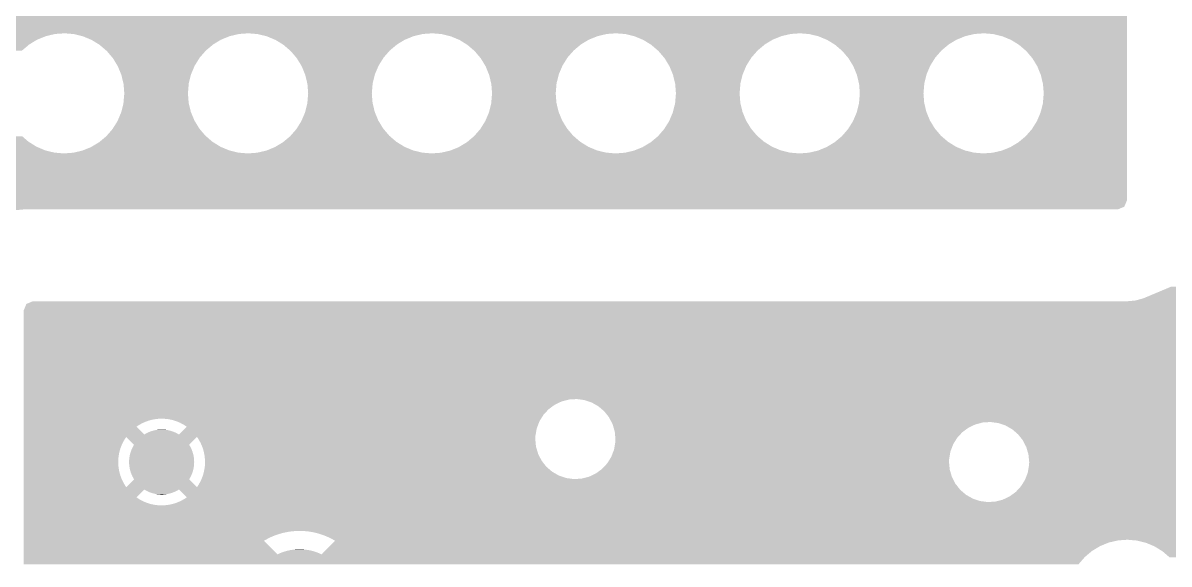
# Model space of a CAD drawing. Extents: x 295 to 953, y 10 to 290.
# Drawn here: x 715.24 to 750.07, y 127.78 to 144.25 of the extents above; entities that cross this region are included whole.
import ezdxf

# ---------------------------------------------------------------- set-up
doc = ezdxf.new("R2010")
doc.units = 0
doc.header["$LTSCALE"] = 5
doc.header["$MEASUREMENT"] = 0
doc.layers.add('PWR1', color=7, linetype='CONTINUOUS')

msp = doc.modelspace()

# ---------------------------------------------------------------- linework, layer by layer
at = {"layer": 'PWR1'}
for points in [[(660.222, 143.929), (660.222, 145.863), (748.792, 143.929), (748.792, 145.863)], [(711.159, 143.909), (710.916, 143.929), (716.22, 143.909), (716.504, 143.929)], [(711.201, 143.905), (711.159, 143.909), (716.204, 143.905), (716.22, 143.909)], [(711.45, 143.844), (711.201, 143.905), (715.941, 143.844), (716.204, 143.905)], [(716.747, 143.909), (716.504, 143.929), (721.808, 143.909), (722.092, 143.929)], [(716.789, 143.905), (716.747, 143.909), (721.792, 143.905), (721.808, 143.909)], [(717.038, 143.844), (716.789, 143.905), (721.529, 143.844), (721.792, 143.905)], [(722.335, 143.909), (722.092, 143.929), (727.396, 143.909), (727.68, 143.929)], [(722.377, 143.905), (722.335, 143.909), (727.38, 143.905), (727.396, 143.909)], [(722.626, 143.844), (722.377, 143.905), (727.117, 143.844), (727.38, 143.905)], [(727.923, 143.909), (727.68, 143.929), (732.984, 143.909), (733.268, 143.929)], [(727.965, 143.905), (727.923, 143.909), (732.968, 143.905), (732.984, 143.909)], [(728.214, 143.844), (727.965, 143.905), (732.705, 143.844), (732.968, 143.905)], [(733.511, 143.909), (733.268, 143.929), (738.572, 143.909), (738.856, 143.929)], [(733.553, 143.905), (733.511, 143.909), (738.556, 143.905), (738.572, 143.909)], [(733.802, 143.844), (733.553, 143.905), (738.293, 143.844), (738.556, 143.905)], [(739.099, 143.909), (738.856, 143.929), (744.16, 143.909), (744.444, 143.929)], [(739.141, 143.905), (739.099, 143.909), (744.144, 143.905), (744.16, 143.909)], [(739.39, 143.844), (739.141, 143.905), (743.881, 143.844), (744.144, 143.905)], [(744.729, 143.905), (744.444, 143.929), (748.792, 143.905), (748.792, 143.929)], [(745.006, 143.837), (744.729, 143.905), (748.792, 143.837), (748.792, 143.905)], [(711.478, 143.837), (711.45, 143.844), (715.924, 143.837), (715.941, 143.844)], [(711.717, 143.737), (711.478, 143.837), (715.677, 143.737), (715.924, 143.837)], [(711.742, 143.727), (711.717, 143.737), (715.659, 143.727), (715.677, 143.737)], [(711.963, 143.59), (711.742, 143.727), (715.432, 143.59), (715.659, 143.727)], [(711.985, 143.576), (711.963, 143.59), (715.416, 143.576), (715.432, 143.59)], [(712.182, 143.406), (711.985, 143.576), (715.213, 143.406), (715.416, 143.576)], [(717.066, 143.837), (717.038, 143.844), (721.512, 143.837), (721.529, 143.844)], [(717.305, 143.737), (717.066, 143.837), (721.265, 143.737), (721.512, 143.837)], [(717.33, 143.727), (717.305, 143.737), (721.247, 143.727), (721.265, 143.737)], [(717.551, 143.59), (717.33, 143.727), (721.02, 143.59), (721.247, 143.727)], [(717.573, 143.576), (717.551, 143.59), (721.004, 143.576), (721.02, 143.59)], [(717.77, 143.406), (717.573, 143.576), (720.801, 143.406), (721.004, 143.576)], [(722.654, 143.837), (722.626, 143.844), (727.1, 143.837), (727.117, 143.844)], [(722.893, 143.737), (722.654, 143.837), (726.853, 143.737), (727.1, 143.837)], [(722.918, 143.727), (722.893, 143.737), (726.835, 143.727), (726.853, 143.737)], [(723.139, 143.59), (722.918, 143.727), (726.608, 143.59), (726.835, 143.727)], [(723.161, 143.576), (723.139, 143.59), (726.592, 143.576), (726.608, 143.59)], [(723.358, 143.406), (723.161, 143.576), (726.389, 143.406), (726.592, 143.576)], [(728.242, 143.837), (728.214, 143.844), (732.688, 143.837), (732.705, 143.844)], [(728.481, 143.737), (728.242, 143.837), (732.441, 143.737), (732.688, 143.837)], [(728.506, 143.727), (728.481, 143.737), (732.423, 143.727), (732.441, 143.737)], [(728.727, 143.59), (728.506, 143.727), (732.196, 143.59), (732.423, 143.727)], [(728.749, 143.576), (728.727, 143.59), (732.18, 143.576), (732.196, 143.59)], [(728.946, 143.406), (728.749, 143.576), (731.977, 143.406), (732.18, 143.576)], [(733.83, 143.837), (733.802, 143.844), (738.276, 143.837), (738.293, 143.844)], [(734.069, 143.737), (733.83, 143.837), (738.029, 143.737), (738.276, 143.837)], [(734.094, 143.727), (734.069, 143.737), (738.011, 143.727), (738.029, 143.737)], [(734.315, 143.59), (734.094, 143.727), (737.784, 143.59), (738.011, 143.727)], [(734.337, 143.576), (734.315, 143.59), (737.768, 143.576), (737.784, 143.59)], [(734.534, 143.406), (734.337, 143.576), (737.565, 143.406), (737.768, 143.576)], [(739.418, 143.837), (739.39, 143.844), (743.864, 143.837), (743.881, 143.844)], [(739.657, 143.737), (739.418, 143.837), (743.617, 143.737), (743.864, 143.837)], [(739.682, 143.727), (739.657, 143.737), (743.599, 143.727), (743.617, 143.737)], [(739.903, 143.59), (739.682, 143.727), (743.372, 143.59), (743.599, 143.727)], [(739.925, 143.576), (739.903, 143.59), (743.356, 143.576), (743.372, 143.59)], [(740.122, 143.406), (739.925, 143.576), (743.153, 143.406), (743.356, 143.576)], [(745.27, 143.727), (745.006, 143.837), (748.792, 143.727), (748.792, 143.837)], [(745.513, 143.576), (745.27, 143.727), (748.792, 143.576), (748.792, 143.727)], [(745.729, 143.39), (745.513, 143.576), (748.792, 143.39), (748.792, 143.576)], [(717.789, 143.39), (717.77, 143.406), (720.787, 143.39), (720.801, 143.406)], [(717.958, 143.191), (717.789, 143.39), (720.613, 143.191), (720.787, 143.39)], [(717.974, 143.173), (717.958, 143.191), (720.602, 143.173), (720.613, 143.191)], [(718.11, 142.949), (717.974, 143.173), (720.462, 142.949), (720.602, 143.173)], [(723.377, 143.39), (723.358, 143.406), (726.375, 143.39), (726.389, 143.406)], [(723.546, 143.191), (723.377, 143.39), (726.201, 143.191), (726.375, 143.39)], [(723.562, 143.173), (723.546, 143.191), (726.19, 143.173), (726.201, 143.191)], [(723.698, 142.949), (723.562, 143.173), (726.05, 142.949), (726.19, 143.173)], [(728.965, 143.39), (728.946, 143.406), (731.963, 143.39), (731.977, 143.406)], [(729.134, 143.191), (728.965, 143.39), (731.789, 143.191), (731.963, 143.39)], [(729.15, 143.173), (729.134, 143.191), (731.778, 143.173), (731.789, 143.191)], [(729.286, 142.949), (729.15, 143.173), (731.638, 142.949), (731.778, 143.173)], [(734.553, 143.39), (734.534, 143.406), (737.551, 143.39), (737.565, 143.406)], [(734.722, 143.191), (734.553, 143.39), (737.377, 143.191), (737.551, 143.39)], [(734.738, 143.173), (734.722, 143.191), (737.366, 143.173), (737.377, 143.191)], [(734.874, 142.949), (734.738, 143.173), (737.226, 142.949), (737.366, 143.173)], [(740.141, 143.39), (740.122, 143.406), (743.139, 143.39), (743.153, 143.406)], [(740.31, 143.191), (740.141, 143.39), (742.965, 143.191), (743.139, 143.39)], [(740.326, 143.173), (740.31, 143.191), (742.954, 143.173), (742.965, 143.191)], [(740.462, 142.949), (740.326, 143.173), (742.814, 142.949), (742.954, 143.173)], [(745.914, 143.173), (745.729, 143.39), (748.792, 143.173), (748.792, 143.39)], [(746.063, 142.929), (745.914, 143.173), (748.792, 142.929), (748.792, 143.173)], [(718.123, 142.929), (718.11, 142.949), (720.453, 142.929), (720.462, 142.949)], [(718.222, 142.686), (718.123, 142.929), (720.35, 142.686), (720.453, 142.929)], [(723.711, 142.929), (723.698, 142.949), (726.041, 142.929), (726.05, 142.949)], [(723.81, 142.686), (723.711, 142.929), (725.938, 142.686), (726.041, 142.929)], [(729.299, 142.929), (729.286, 142.949), (731.629, 142.929), (731.638, 142.949)], [(729.398, 142.686), (729.299, 142.929), (731.526, 142.686), (731.629, 142.929)], [(734.887, 142.929), (734.874, 142.949), (737.217, 142.929), (737.226, 142.949)], [(734.986, 142.686), (734.887, 142.929), (737.114, 142.686), (737.217, 142.929)], [(740.475, 142.929), (740.462, 142.949), (742.805, 142.929), (742.814, 142.949)], [(740.574, 142.686), (740.475, 142.929), (742.702, 142.686), (742.805, 142.929)], [(746.171, 142.665), (746.063, 142.929), (748.792, 142.665), (748.792, 142.929)], [(718.231, 142.665), (718.222, 142.686), (720.344, 142.665), (720.35, 142.686)], [(718.292, 142.41), (718.231, 142.665), (720.28, 142.41), (720.344, 142.665)], [(723.819, 142.665), (723.81, 142.686), (725.932, 142.665), (725.938, 142.686)], [(723.88, 142.41), (723.819, 142.665), (725.868, 142.41), (725.932, 142.665)], [(729.407, 142.665), (729.398, 142.686), (731.52, 142.665), (731.526, 142.686)], [(729.468, 142.41), (729.407, 142.665), (731.456, 142.41), (731.52, 142.665)], [(734.995, 142.665), (734.986, 142.686), (737.108, 142.665), (737.114, 142.686)], [(735.056, 142.41), (734.995, 142.665), (737.044, 142.41), (737.108, 142.665)], [(740.583, 142.665), (740.574, 142.686), (742.696, 142.665), (742.702, 142.686)], [(740.644, 142.41), (740.583, 142.665), (742.632, 142.41), (742.696, 142.665)], [(746.238, 142.387), (746.171, 142.665), (748.792, 142.387), (748.792, 142.665)], [(718.298, 142.387), (718.292, 142.41), (720.278, 142.387), (720.28, 142.41)], [(718.32, 142.102), (718.298, 142.387), (720.254, 142.102), (720.278, 142.387)], [(723.886, 142.387), (723.88, 142.41), (725.866, 142.387), (725.868, 142.41)], [(723.908, 142.102), (723.886, 142.387), (725.842, 142.102), (725.866, 142.387)], [(729.474, 142.387), (729.468, 142.41), (731.454, 142.387), (731.456, 142.41)], [(729.496, 142.102), (729.474, 142.387), (731.43, 142.102), (731.454, 142.387)], [(735.062, 142.387), (735.056, 142.41), (737.042, 142.387), (737.044, 142.41)], [(735.084, 142.102), (735.062, 142.387), (737.018, 142.102), (737.042, 142.387)], [(740.65, 142.387), (740.644, 142.41), (742.63, 142.387), (742.632, 142.41)], [(740.672, 142.102), (740.65, 142.387), (742.606, 142.102), (742.63, 142.387)], [(746.26, 142.102), (746.238, 142.387), (748.792, 142.102), (748.792, 142.387)], [(718.23, 141.54), (718.294, 141.795), (720.342, 141.54), (720.281, 141.795)], [(718.294, 141.795), (718.296, 141.817), (720.281, 141.795), (720.276, 141.817)], [(718.296, 141.817), (718.32, 142.102), (720.276, 141.817), (720.254, 142.102)], [(723.818, 141.54), (723.882, 141.795), (725.93, 141.54), (725.869, 141.795)], [(723.882, 141.795), (723.884, 141.817), (725.869, 141.795), (725.864, 141.817)], [(723.884, 141.817), (723.908, 142.102), (725.864, 141.817), (725.842, 142.102)], [(729.406, 141.54), (729.47, 141.795), (731.518, 141.54), (731.457, 141.795)], [(729.47, 141.795), (729.472, 141.817), (731.457, 141.795), (731.452, 141.817)], [(729.472, 141.817), (729.496, 142.102), (731.452, 141.817), (731.43, 142.102)], [(734.994, 141.54), (735.058, 141.795), (737.106, 141.54), (737.045, 141.795)], [(735.058, 141.795), (735.06, 141.817), (737.045, 141.795), (737.04, 141.817)], [(735.06, 141.817), (735.084, 142.102), (737.04, 141.817), (737.018, 142.102)], [(740.582, 141.54), (740.646, 141.795), (742.694, 141.54), (742.633, 141.795)], [(740.646, 141.795), (740.648, 141.817), (742.633, 141.795), (742.628, 141.817)], [(740.648, 141.817), (740.672, 142.102), (742.628, 141.817), (742.606, 142.102)], [(746.164, 141.518), (746.234, 141.795), (748.792, 141.518), (748.792, 141.795)], [(746.234, 141.795), (746.26, 142.102), (748.792, 141.795), (748.792, 142.102)], [(718.121, 141.276), (718.224, 141.518), (720.451, 141.276), (720.351, 141.518)], [(718.224, 141.518), (718.23, 141.54), (720.351, 141.518), (720.342, 141.54)], [(723.709, 141.276), (723.812, 141.518), (726.039, 141.276), (725.939, 141.518)], [(723.812, 141.518), (723.818, 141.54), (725.939, 141.518), (725.93, 141.54)], [(729.297, 141.276), (729.4, 141.518), (731.627, 141.276), (731.527, 141.518)], [(729.4, 141.518), (729.406, 141.54), (731.527, 141.518), (731.518, 141.54)], [(734.885, 141.276), (734.988, 141.518), (737.215, 141.276), (737.115, 141.518)], [(734.988, 141.518), (734.994, 141.54), (737.115, 141.518), (737.106, 141.54)], [(740.473, 141.276), (740.576, 141.518), (742.803, 141.276), (742.703, 141.518)], [(740.576, 141.518), (740.582, 141.54), (742.703, 141.518), (742.694, 141.54)], [(746.052, 141.255), (746.164, 141.518), (748.792, 141.255), (748.792, 141.518)], [(717.972, 141.032), (718.112, 141.255), (720.6, 141.032), (720.464, 141.255)], [(718.112, 141.255), (718.121, 141.276), (720.464, 141.255), (720.451, 141.276)], [(723.56, 141.032), (723.7, 141.255), (726.188, 141.032), (726.052, 141.255)], [(723.7, 141.255), (723.709, 141.276), (726.052, 141.255), (726.039, 141.276)], [(729.148, 141.032), (729.288, 141.255), (731.776, 141.032), (731.64, 141.255)], [(729.288, 141.255), (729.297, 141.276), (731.64, 141.255), (731.627, 141.276)], [(734.736, 141.032), (734.876, 141.255), (737.364, 141.032), (737.228, 141.255)], [(734.876, 141.255), (734.885, 141.276), (737.228, 141.255), (737.215, 141.276)], [(740.324, 141.032), (740.464, 141.255), (742.952, 141.032), (742.816, 141.255)], [(740.464, 141.255), (740.473, 141.276), (742.816, 141.255), (742.803, 141.276)], [(745.9, 141.013), (746.052, 141.255), (748.792, 141.013), (748.792, 141.255)], [(711.982, 140.628), (712.185, 140.798), (715.413, 140.628), (715.216, 140.798)], [(717.57, 140.628), (717.773, 140.798), (721.001, 140.628), (720.804, 140.798)], [(717.773, 140.798), (717.787, 140.814), (720.804, 140.798), (720.785, 140.814)], [(717.787, 140.814), (717.96, 141.013), (720.785, 140.814), (720.616, 141.013)], [(717.96, 141.013), (717.972, 141.032), (720.616, 141.013), (720.6, 141.032)], [(723.158, 140.628), (723.361, 140.798), (726.589, 140.628), (726.392, 140.798)], [(723.361, 140.798), (723.375, 140.814), (726.392, 140.798), (726.373, 140.814)], [(723.375, 140.814), (723.548, 141.013), (726.373, 140.814), (726.204, 141.013)], [(723.548, 141.013), (723.56, 141.032), (726.204, 141.013), (726.188, 141.032)], [(728.746, 140.628), (728.949, 140.798), (732.177, 140.628), (731.98, 140.798)], [(728.949, 140.798), (728.963, 140.814), (731.98, 140.798), (731.961, 140.814)], [(728.963, 140.814), (729.136, 141.013), (731.961, 140.814), (731.792, 141.013)], [(729.136, 141.013), (729.148, 141.032), (731.792, 141.013), (731.776, 141.032)], [(734.334, 140.628), (734.537, 140.798), (737.765, 140.628), (737.568, 140.798)], [(734.537, 140.798), (734.551, 140.814), (737.568, 140.798), (737.549, 140.814)], [(734.551, 140.814), (734.724, 141.013), (737.549, 140.814), (737.38, 141.013)], [(734.724, 141.013), (734.736, 141.032), (737.38, 141.013), (737.364, 141.032)], [(739.922, 140.628), (740.125, 140.798), (743.353, 140.628), (743.156, 140.798)], [(740.125, 140.798), (740.139, 140.814), (743.156, 140.798), (743.137, 140.814)], [(740.139, 140.814), (740.312, 141.013), (743.137, 140.814), (742.968, 141.013)], [(740.312, 141.013), (740.324, 141.032), (742.968, 141.013), (742.952, 141.032)], [(745.494, 140.615), (745.713, 140.798), (748.792, 140.615), (748.792, 140.798)], [(745.713, 140.798), (745.9, 141.013), (748.792, 140.798), (748.792, 141.013)], [(711.456, 140.36), (711.474, 140.367), (715.948, 140.36), (715.92, 140.367)], [(711.474, 140.367), (711.721, 140.467), (715.92, 140.367), (715.681, 140.467)], [(711.721, 140.467), (711.738, 140.478), (715.681, 140.467), (715.656, 140.478)], [(711.738, 140.478), (711.966, 140.615), (715.656, 140.478), (715.435, 140.615)], [(711.966, 140.615), (711.982, 140.628), (715.435, 140.615), (715.413, 140.628)], [(717.044, 140.36), (717.062, 140.367), (721.536, 140.36), (721.508, 140.367)], [(717.062, 140.367), (717.309, 140.467), (721.508, 140.367), (721.269, 140.467)], [(717.309, 140.467), (717.326, 140.478), (721.269, 140.467), (721.244, 140.478)], [(717.326, 140.478), (717.554, 140.615), (721.244, 140.478), (721.023, 140.615)], [(717.554, 140.615), (717.57, 140.628), (721.023, 140.615), (721.001, 140.628)], [(722.632, 140.36), (722.65, 140.367), (727.124, 140.36), (727.096, 140.367)], [(722.65, 140.367), (722.897, 140.467), (727.096, 140.367), (726.857, 140.467)], [(722.897, 140.467), (722.914, 140.478), (726.857, 140.467), (726.832, 140.478)], [(722.914, 140.478), (723.142, 140.615), (726.832, 140.478), (726.611, 140.615)], [(723.142, 140.615), (723.158, 140.628), (726.611, 140.615), (726.589, 140.628)], [(728.22, 140.36), (728.238, 140.367), (732.712, 140.36), (732.684, 140.367)], [(728.238, 140.367), (728.485, 140.467), (732.684, 140.367), (732.445, 140.467)], [(728.485, 140.467), (728.502, 140.478), (732.445, 140.467), (732.42, 140.478)], [(728.502, 140.478), (728.73, 140.615), (732.42, 140.478), (732.199, 140.615)], [(728.73, 140.615), (728.746, 140.628), (732.199, 140.615), (732.177, 140.628)], [(733.808, 140.36), (733.826, 140.367), (738.3, 140.36), (738.272, 140.367)], [(733.826, 140.367), (734.073, 140.467), (738.272, 140.367), (738.033, 140.467)], [(734.073, 140.467), (734.09, 140.478), (738.033, 140.467), (738.008, 140.478)], [(734.09, 140.478), (734.318, 140.615), (738.008, 140.478), (737.787, 140.615)], [(734.318, 140.615), (734.334, 140.628), (737.787, 140.615), (737.765, 140.628)], [(739.396, 140.36), (739.414, 140.367), (743.888, 140.36), (743.86, 140.367)], [(739.414, 140.367), (739.661, 140.467), (743.86, 140.367), (743.621, 140.467)], [(739.661, 140.467), (739.678, 140.478), (743.621, 140.467), (743.596, 140.478)], [(739.678, 140.478), (739.906, 140.615), (743.596, 140.478), (743.375, 140.615)], [(739.906, 140.615), (739.922, 140.628), (743.375, 140.615), (743.353, 140.628)], [(744.984, 140.36), (745.249, 140.467), (748.792, 140.36), (748.792, 140.467)], [(745.249, 140.467), (745.494, 140.615), (748.792, 140.467), (748.792, 140.615)], [(660.222, 139.089), (660.222, 140.275), (748.792, 139.089), (748.792, 140.275)], [(710.893, 140.275), (711.178, 140.296), (716.481, 140.275), (716.239, 140.296)], [(711.178, 140.296), (711.194, 140.299), (716.239, 140.296), (716.197, 140.299)], [(711.194, 140.299), (711.456, 140.36), (716.197, 140.299), (715.948, 140.36)], [(716.481, 140.275), (716.766, 140.296), (722.069, 140.275), (721.827, 140.296)], [(716.766, 140.296), (716.782, 140.299), (721.827, 140.296), (721.785, 140.299)], [(716.782, 140.299), (717.044, 140.36), (721.785, 140.299), (721.536, 140.36)], [(722.069, 140.275), (722.354, 140.296), (727.657, 140.275), (727.415, 140.296)], [(722.354, 140.296), (722.37, 140.299), (727.415, 140.296), (727.373, 140.299)], [(722.37, 140.299), (722.632, 140.36), (727.373, 140.299), (727.124, 140.36)], [(727.657, 140.275), (727.942, 140.296), (733.245, 140.275), (733.003, 140.296)], [(727.942, 140.296), (727.958, 140.299), (733.003, 140.296), (732.961, 140.299)], [(727.958, 140.299), (728.22, 140.36), (732.961, 140.299), (732.712, 140.36)], [(733.245, 140.275), (733.53, 140.296), (738.833, 140.275), (738.591, 140.296)], [(733.53, 140.296), (733.546, 140.299), (738.591, 140.296), (738.549, 140.299)], [(733.546, 140.299), (733.808, 140.36), (738.549, 140.299), (738.3, 140.36)], [(738.833, 140.275), (739.118, 140.296), (744.421, 140.275), (744.179, 140.296)], [(739.118, 140.296), (739.134, 140.299), (744.179, 140.296), (744.137, 140.299)], [(739.134, 140.299), (739.396, 140.36), (744.137, 140.299), (743.888, 140.36)], [(744.421, 140.275), (744.706, 140.296), (748.792, 140.275), (748.792, 140.296)], [(744.706, 140.296), (744.984, 140.36), (748.792, 140.296), (748.792, 140.36)], [(698.078, 139.058), (697.847, 139.089), (748.792, 139.058), (748.792, 139.089)], [(698.299, 138.984), (698.078, 139.058), (748.792, 138.984), (748.792, 139.058)], [(698.502, 138.869), (698.299, 138.984), (748.792, 138.869), (748.792, 138.984)], [(698.521, 138.852), (698.502, 138.869), (748.792, 138.852), (748.792, 138.869)], [(698.679, 138.717), (698.521, 138.852), (748.735, 138.717), (748.792, 138.852)], [(698.728, 138.654), (698.679, 138.717), (748.708, 138.654), (748.735, 138.717)], [(698.795, 138.571), (698.729, 138.654), (748.51, 138.571), (748.708, 138.654)], [(698.812, 138.548), (698.795, 138.571), (715.015, 138.548), (715.264, 138.571)], [(749.748, 136.06), (750.13, 136.221), (756.35, 136.06), (756.487, 136.221)], [(749.04, 135.799), (749.281, 135.865), (756.228, 135.799), (756.248, 135.865)], [(749.281, 135.865), (749.305, 135.875), (756.248, 135.865), (756.25, 135.875)], [(749.305, 135.875), (749.333, 135.886), (756.25, 135.875), (756.256, 135.886)], [(749.333, 135.886), (749.748, 136.06), (756.256, 135.886), (756.35, 136.06)], [(715.264, 135.5), (715.335, 135.672), (756.176, 135.5), (756.192, 135.672)], [(715.264, 135.497), (715.264, 135.5), (756.176, 135.497), (756.176, 135.5)], [(715.264, 135.288), (715.264, 135.497), (756.198, 135.288), (756.176, 135.497)], [(715.335, 135.672), (715.344, 135.696), (756.192, 135.672), (756.198, 135.696)], [(715.345, 135.696), (715.54, 135.777), (756.198, 135.696), (756.222, 135.777)], [(748.792, 135.777), (749.04, 135.799), (756.222, 135.777), (756.228, 135.799)], [(715.264, 135.087), (715.264, 135.288), (756.264, 135.087), (756.198, 135.288)], [(715.264, 134.905), (715.264, 135.087), (756.371, 134.905), (756.264, 135.087)], [(715.264, 134.75), (715.264, 134.905), (756.513, 134.75), (756.371, 134.905)], [(715.264, 134.628), (715.264, 134.75), (756.685, 134.628), (756.513, 134.75)], [(715.264, 134.544), (715.264, 134.628), (756.879, 134.544), (756.685, 134.628)], [(715.264, 134.504), (715.264, 134.544), (757.086, 134.504), (756.879, 134.544)], [(715.264, 134.346), (715.264, 134.504), (765.312, 134.346), (765.22, 134.504)], [(715.264, 134.191), (715.264, 134.346), (765.454, 134.191), (765.312, 134.346)], [(715.264, 134.069), (715.264, 134.191), (765.626, 134.069), (765.454, 134.191)], [(715.264, 133.985), (715.264, 134.069), (765.82, 133.985), (765.626, 134.069)], [(715.264, 133.945), (715.264, 133.985), (766.027, 133.945), (765.82, 133.985)], [(715.264, 132.803), (715.264, 133.945), (786.65, 132.803), (786.65, 133.945)], [(715.264, 132.789), (715.264, 132.803), (731.841, 132.789), (732.073, 132.803)], [(715.264, 132.732), (715.264, 132.789), (731.615, 132.732), (731.841, 132.789)], [(715.264, 132.632), (715.264, 132.732), (731.404, 132.632), (731.615, 132.732)], [(732.304, 132.772), (732.073, 132.803), (786.65, 132.772), (786.65, 132.803)], [(732.525, 132.697), (732.304, 132.772), (786.65, 132.697), (786.65, 132.772)], [(715.264, 132.494), (715.264, 132.632), (731.216, 132.494), (731.404, 132.632)], [(715.264, 132.323), (715.264, 132.494), (731.058, 132.323), (731.216, 132.494)], [(732.728, 132.582), (732.525, 132.697), (786.65, 132.582), (786.65, 132.697)], [(732.905, 132.431), (732.728, 132.582), (786.65, 132.431), (786.65, 132.582)], [(733.05, 132.248), (732.905, 132.431), (786.65, 132.248), (786.65, 132.431)], [(715.264, 132.206), (715.264, 132.323), (730.985, 132.206), (731.058, 132.323)], [(715.264, 132.201), (715.264, 132.206), (719.347, 132.201), (719.424, 132.206)], [(715.264, 132.193), (715.264, 132.201), (719.271, 132.193), (719.347, 132.201)], [(715.264, 132.18), (715.264, 132.193), (719.195, 132.18), (719.271, 132.193)], [(715.264, 132.163), (715.264, 132.18), (719.12, 132.163), (719.195, 132.18)], [(715.264, 132.141), (715.264, 132.163), (719.047, 132.141), (719.12, 132.163)], [(715.264, 132.115), (715.264, 132.141), (718.975, 132.115), (719.047, 132.141)], [(715.264, 132.085), (715.264, 132.115), (718.904, 132.085), (718.975, 132.115)], [(715.264, 132.051), (715.264, 132.085), (718.835, 132.051), (718.904, 132.085)], [(715.264, 132.013), (715.264, 132.051), (718.768, 132.013), (718.835, 132.051)], [(715.264, 131.971), (715.264, 132.013), (718.704, 131.971), (718.768, 132.013)], [(719.501, 132.205), (719.424, 132.206), (730.985, 132.205), (730.985, 132.206)], [(719.577, 132.2), (719.501, 132.205), (730.982, 132.2), (730.985, 132.205)], [(719.654, 132.191), (719.577, 132.2), (730.976, 132.191), (730.982, 132.2)], [(719.729, 132.177), (719.654, 132.191), (730.967, 132.177), (730.976, 132.191)], [(719.804, 132.159), (719.729, 132.177), (730.956, 132.159), (730.967, 132.177)], [(719.877, 132.136), (719.804, 132.159), (730.942, 132.136), (730.956, 132.159)], [(719.908, 132.125), (719.877, 132.136), (730.935, 132.125), (730.942, 132.136)], [(719.949, 132.11), (719.908, 132.125), (730.929, 132.11), (730.935, 132.125)], [(720.019, 132.079), (719.949, 132.11), (730.918, 132.079), (730.929, 132.11)], [(720.088, 132.044), (720.019, 132.079), (730.905, 132.044), (730.918, 132.079)], [(720.154, 132.005), (720.088, 132.044), (730.89, 132.005), (730.905, 132.044)], [(720.218, 131.962), (720.154, 132.005), (730.874, 131.962), (730.89, 132.005)], [(733.124, 132.104), (733.05, 132.248), (786.65, 132.104), (786.65, 132.248)], [(733.132, 132.091), (733.124, 132.104), (744.414, 132.091), (744.646, 132.104)], [(733.157, 132.041), (733.132, 132.091), (744.219, 132.041), (744.414, 132.091)], [(733.16, 132.033), (733.157, 132.041), (744.188, 132.033), (744.219, 132.041)], [(733.189, 131.934), (733.16, 132.033), (743.977, 131.934), (744.188, 132.033)], [(744.877, 132.073), (744.646, 132.104), (786.65, 132.073), (786.65, 132.104)], [(745.098, 131.999), (744.877, 132.073), (786.65, 131.999), (786.65, 132.073)], [(715.264, 131.963), (715.264, 131.971), (718.691, 131.963), (718.704, 131.971)], [(715.264, 131.725), (715.264, 131.963), (718.929, 131.725), (718.691, 131.963)], [(715.264, 131.677), (715.264, 131.725), (730.813, 131.677), (730.821, 131.725)], [(715.264, 131.65), (715.264, 131.677), (730.812, 131.65), (730.813, 131.677)], [(718.929, 131.725), (718.967, 131.748), (719.98, 131.725), (719.941, 131.748)], [(718.967, 131.748), (718.987, 131.758), (719.941, 131.748), (719.923, 131.758)], [(718.987, 131.758), (719.026, 131.779), (719.923, 131.758), (719.882, 131.779)], [(719.026, 131.779), (719.047, 131.788), (719.882, 131.779), (719.863, 131.788)], [(719.047, 131.788), (719.087, 131.805), (719.863, 131.788), (719.821, 131.805)], [(719.087, 131.805), (719.109, 131.813), (719.821, 131.805), (719.802, 131.813)], [(719.109, 131.813), (719.149, 131.828), (719.802, 131.813), (719.758, 131.828)], [(719.149, 131.828), (719.172, 131.834), (719.758, 131.828), (719.739, 131.834)], [(719.172, 131.834), (719.213, 131.846), (719.739, 131.834), (719.694, 131.846)], [(719.213, 131.846), (719.237, 131.851), (719.694, 131.846), (719.674, 131.851)], [(719.237, 131.851), (719.278, 131.86), (719.674, 131.851), (719.628, 131.86)], [(719.278, 131.86), (719.303, 131.864), (719.628, 131.86), (719.609, 131.864)], [(719.303, 131.864), (719.344, 131.87), (719.609, 131.864), (719.561, 131.87)], [(719.344, 131.87), (719.372, 131.872), (719.561, 131.87), (719.543, 131.872)], [(719.372, 131.872), (719.41, 131.875), (719.543, 131.872), (719.49, 131.875)], [(719.41, 131.875), (719.477, 131.876), (719.49, 131.875), (719.477, 131.876)], [(719.98, 131.725), (720.162, 131.907), (730.821, 131.725), (730.853, 131.907)], [(720.162, 131.907), (720.218, 131.962), (730.853, 131.907), (730.874, 131.962)], [(733.223, 131.818), (733.189, 131.934), (743.819, 131.818), (743.977, 131.934)], [(733.226, 131.796), (733.223, 131.818), (743.789, 131.796), (743.819, 131.818)], [(733.242, 131.625), (733.226, 131.796), (743.631, 131.625), (743.789, 131.796)], [(745.301, 131.884), (745.098, 131.999), (786.65, 131.884), (786.65, 131.999)], [(745.478, 131.732), (745.301, 131.884), (786.65, 131.732), (786.65, 131.884)], [(745.623, 131.55), (745.478, 131.732), (786.65, 131.55), (786.65, 131.732)], [(715.264, 131.587), (715.264, 131.65), (718.337, 131.587), (718.379, 131.65)], [(715.264, 131.52), (715.264, 131.587), (718.298, 131.52), (718.337, 131.587)], [(715.264, 131.452), (715.264, 131.52), (718.263, 131.452), (718.298, 131.52)], [(715.264, 131.382), (715.264, 131.452), (718.232, 131.382), (718.263, 131.452)], [(715.264, 131.31), (715.264, 131.382), (718.205, 131.31), (718.232, 131.382)], [(715.264, 131.236), (715.264, 131.31), (718.183, 131.236), (718.205, 131.31)], [(718.617, 131.413), (718.379, 131.65), (720.292, 131.413), (720.53, 131.65)], [(718.554, 131.296), (718.574, 131.336), (720.355, 131.296), (720.336, 131.336)], [(718.574, 131.336), (718.583, 131.355), (720.336, 131.336), (720.325, 131.355)], [(718.583, 131.355), (718.606, 131.394), (720.325, 131.355), (720.304, 131.394)], [(718.606, 131.394), (718.617, 131.413), (720.304, 131.394), (720.292, 131.413)], [(720.556, 131.612), (720.53, 131.65), (730.81, 131.612), (730.812, 131.65)], [(720.573, 131.586), (720.556, 131.612), (730.809, 131.586), (730.81, 131.612)], [(720.596, 131.547), (720.573, 131.586), (730.813, 131.547), (730.809, 131.586)], [(720.633, 131.479), (720.596, 131.547), (730.82, 131.479), (730.813, 131.547)], [(720.665, 131.41), (720.633, 131.479), (730.826, 131.41), (730.82, 131.479)], [(720.688, 131.354), (720.665, 131.41), (730.832, 131.354), (730.826, 131.41)], [(720.694, 131.338), (720.688, 131.354), (730.836, 131.338), (730.832, 131.354)], [(720.718, 131.266), (720.694, 131.338), (730.858, 131.266), (730.836, 131.338)], [(733.203, 131.264), (733.231, 131.426), (743.447, 131.264), (743.508, 131.426)], [(733.231, 131.426), (733.242, 131.494), (743.508, 131.426), (743.55, 131.494)], [(733.246, 131.586), (733.242, 131.625), (743.607, 131.586), (743.631, 131.625)], [(733.242, 131.494), (733.246, 131.586), (743.55, 131.494), (743.607, 131.586)], [(745.73, 131.343), (745.623, 131.55), (786.65, 131.343), (786.65, 131.55)], [(745.796, 131.119), (745.73, 131.343), (786.65, 131.119), (786.65, 131.343)], [(715.264, 131.162), (715.264, 131.236), (718.165, 131.162), (718.183, 131.236)], [(715.264, 131.086), (715.264, 131.162), (718.151, 131.086), (718.165, 131.162)], [(715.264, 131.01), (715.264, 131.086), (718.142, 131.01), (718.151, 131.086)], [(715.264, 130.933), (715.264, 131.01), (718.137, 130.933), (718.142, 131.01)], [(718.468, 130.954), (718.469, 130.976), (720.441, 130.954), (720.439, 130.976)], [(718.469, 130.976), (718.475, 131.02), (720.439, 130.976), (720.435, 131.02)], [(718.475, 131.02), (718.478, 131.042), (720.435, 131.02), (720.431, 131.042)], [(718.478, 131.042), (718.486, 131.085), (720.431, 131.042), (720.424, 131.085)], [(718.486, 131.085), (718.49, 131.107), (720.424, 131.085), (720.418, 131.107)], [(718.49, 131.107), (718.502, 131.15), (720.418, 131.107), (720.408, 131.15)], [(718.502, 131.15), (718.507, 131.171), (720.408, 131.15), (720.401, 131.171)], [(718.507, 131.171), (718.521, 131.213), (720.401, 131.171), (720.388, 131.213)], [(718.521, 131.213), (718.528, 131.234), (720.388, 131.213), (720.38, 131.234)], [(718.528, 131.234), (718.545, 131.275), (720.38, 131.234), (720.364, 131.275)], [(718.545, 131.275), (718.554, 131.296), (720.364, 131.275), (720.355, 131.296)], [(720.738, 131.191), (720.718, 131.266), (730.88, 131.191), (730.858, 131.266)], [(720.75, 131.13), (720.738, 131.191), (730.898, 131.13), (730.88, 131.191)], [(720.753, 131.116), (720.75, 131.13), (730.905, 131.116), (730.898, 131.13)], [(720.764, 131.04), (720.753, 131.116), (730.944, 131.04), (730.905, 131.116)], [(720.771, 130.964), (720.764, 131.04), (730.984, 130.964), (730.944, 131.04)], [(720.772, 130.923), (720.771, 130.964), (731.005, 130.923), (730.984, 130.964)], [(733.021, 130.887), (733.078, 130.979), (743.382, 130.887), (743.386, 130.979)], [(733.078, 130.979), (733.12, 131.046), (743.386, 130.979), (743.397, 131.046)], [(733.12, 131.046), (733.181, 131.209), (743.397, 131.046), (743.426, 131.209)], [(733.181, 131.209), (733.203, 131.264), (743.426, 131.209), (743.447, 131.264)], [(745.819, 130.887), (745.796, 131.119), (786.65, 130.887), (786.65, 131.119)], [(715.264, 130.856), (715.264, 130.933), (718.136, 130.856), (718.137, 130.933)], [(715.264, 130.78), (715.264, 130.856), (718.14, 130.78), (718.136, 130.856)], [(715.264, 130.704), (715.264, 130.78), (718.149, 130.704), (718.14, 130.78)], [(715.264, 130.628), (715.264, 130.704), (718.162, 130.628), (718.149, 130.704)], [(715.264, 130.553), (715.264, 130.628), (718.179, 130.553), (718.162, 130.628)], [(718.465, 130.887), (718.466, 130.909), (720.444, 130.887), (720.443, 130.909)], [(718.466, 130.865), (718.465, 130.887), (720.443, 130.865), (720.444, 130.887)], [(718.466, 130.909), (718.468, 130.954), (720.443, 130.909), (720.441, 130.954)], [(718.468, 130.821), (718.466, 130.865), (720.441, 130.821), (720.443, 130.865)], [(718.47, 130.798), (718.468, 130.821), (720.44, 130.798), (720.441, 130.821)], [(718.474, 130.754), (718.47, 130.798), (720.434, 130.754), (720.44, 130.798)], [(718.478, 130.733), (718.474, 130.754), (720.431, 130.733), (720.434, 130.754)], [(718.486, 130.689), (718.478, 130.733), (720.423, 130.689), (720.431, 130.733)], [(718.491, 130.667), (718.486, 130.689), (720.419, 130.667), (720.423, 130.689)], [(718.501, 130.624), (718.491, 130.667), (720.408, 130.624), (720.419, 130.667)], [(718.508, 130.603), (718.501, 130.624), (720.402, 130.603), (720.408, 130.624)], [(720.739, 130.589), (720.744, 130.613), (731.327, 130.589), (731.299, 130.613)], [(720.744, 130.613), (720.758, 130.688), (731.299, 130.613), (731.211, 130.688)], [(720.758, 130.688), (720.765, 130.741), (731.211, 130.688), (731.15, 130.741)], [(720.765, 130.741), (720.768, 130.764), (731.15, 130.741), (731.131, 130.764)], [(720.768, 130.764), (720.773, 130.841), (731.131, 130.764), (731.07, 130.841)], [(720.773, 130.887), (720.772, 130.923), (731.034, 130.887), (731.005, 130.923)], [(720.773, 130.841), (720.773, 130.887), (731.07, 130.841), (731.034, 130.887)], [(732.651, 130.539), (732.809, 130.655), (743.439, 130.539), (743.405, 130.655)], [(732.809, 130.655), (732.839, 130.677), (743.405, 130.655), (743.403, 130.677)], [(732.839, 130.677), (732.997, 130.848), (743.403, 130.677), (743.386, 130.848)], [(732.997, 130.848), (733.021, 130.887), (743.386, 130.848), (743.382, 130.887)], [(745.776, 130.566), (745.815, 130.795), (786.65, 130.566), (786.65, 130.795)], [(745.815, 130.795), (745.819, 130.887), (786.65, 130.795), (786.65, 130.887)], [(715.264, 130.479), (715.264, 130.553), (718.2, 130.479), (718.179, 130.553)], [(715.264, 130.407), (715.264, 130.479), (718.226, 130.407), (718.2, 130.479)], [(715.264, 130.336), (715.264, 130.407), (718.256, 130.336), (718.226, 130.407)], [(715.264, 130.268), (715.264, 130.336), (718.29, 130.268), (718.256, 130.336)], [(715.264, 130.201), (715.264, 130.268), (718.328, 130.201), (718.29, 130.268)], [(718.379, 130.124), (718.617, 130.361), (720.53, 130.124), (720.292, 130.361)], [(718.521, 130.561), (718.508, 130.603), (720.388, 130.561), (720.402, 130.603)], [(718.529, 130.54), (718.521, 130.561), (720.381, 130.54), (720.388, 130.561)], [(718.545, 130.499), (718.529, 130.54), (720.364, 130.499), (720.381, 130.54)], [(718.554, 130.479), (718.545, 130.499), (720.355, 130.479), (720.364, 130.499)], [(718.573, 130.439), (718.554, 130.479), (720.336, 130.439), (720.355, 130.479)], [(718.584, 130.419), (718.573, 130.439), (720.326, 130.419), (720.336, 130.439)], [(718.605, 130.38), (718.584, 130.419), (720.303, 130.38), (720.326, 130.419)], [(718.617, 130.361), (718.605, 130.38), (720.292, 130.361), (720.303, 130.38)], [(720.611, 130.254), (720.646, 130.322), (743.563, 130.254), (743.527, 130.322)], [(720.646, 130.322), (720.666, 130.368), (743.527, 130.322), (743.504, 130.368)], [(720.666, 130.368), (720.677, 130.393), (731.982, 130.368), (731.8, 130.393)], [(720.677, 130.393), (720.68, 130.399), (731.8, 130.393), (731.751, 130.399)], [(720.68, 130.399), (720.704, 130.465), (731.751, 130.399), (731.557, 130.465)], [(720.704, 130.465), (720.707, 130.474), (731.557, 130.465), (731.53, 130.474)], [(720.707, 130.474), (720.726, 130.538), (731.53, 130.474), (731.417, 130.538)], [(720.726, 130.538), (720.739, 130.589), (731.417, 130.538), (731.327, 130.589)], [(731.982, 130.368), (732.214, 130.382), (743.504, 130.368), (743.497, 130.382)], [(732.214, 130.382), (732.409, 130.432), (743.497, 130.382), (743.471, 130.432)], [(732.409, 130.432), (732.44, 130.439), (743.471, 130.432), (743.468, 130.439)], [(732.44, 130.439), (732.651, 130.539), (743.468, 130.439), (743.439, 130.539)], [(745.57, 130.15), (745.693, 130.348), (786.65, 130.15), (786.65, 130.348)], [(745.693, 130.348), (745.776, 130.566), (786.65, 130.348), (786.65, 130.566)], [(715.264, 130.137), (715.264, 130.201), (718.37, 130.137), (718.328, 130.201)], [(715.264, 130.124), (715.264, 130.137), (718.379, 130.124), (718.37, 130.137)], [(715.264, 130.049), (715.264, 130.124), (743.717, 130.049), (743.658, 130.124)], [(715.264, 129.812), (715.264, 130.049), (718.691, 129.812), (718.929, 130.049)], [(718.968, 130.027), (718.929, 130.049), (719.942, 130.027), (719.98, 130.049)], [(718.986, 130.016), (718.968, 130.027), (719.922, 130.016), (719.942, 130.027)], [(719.027, 129.996), (718.986, 130.016), (719.883, 129.996), (719.922, 130.016)], [(719.046, 129.986), (719.027, 129.996), (719.862, 129.986), (719.883, 129.996)], [(719.088, 129.969), (719.046, 129.986), (719.822, 129.969), (719.862, 129.986)], [(719.107, 129.961), (719.088, 129.969), (719.8, 129.961), (719.822, 129.969)], [(719.151, 129.946), (719.107, 129.961), (719.76, 129.946), (719.8, 129.961)], [(719.17, 129.94), (719.151, 129.946), (719.737, 129.94), (719.76, 129.946)], [(719.215, 129.928), (719.17, 129.94), (719.696, 129.928), (719.737, 129.94)], [(719.235, 129.923), (719.215, 129.928), (719.672, 129.923), (719.696, 129.928)], [(719.281, 129.914), (719.235, 129.923), (719.631, 129.914), (719.672, 129.923)], [(719.987, 130.042), (719.98, 130.049), (743.723, 130.042), (743.717, 130.049)], [(720.139, 129.89), (719.987, 130.042), (743.9, 129.89), (743.723, 130.042)], [(720.53, 130.124), (720.573, 130.188), (743.658, 130.124), (743.608, 130.188)], [(720.573, 130.188), (720.594, 130.225), (743.608, 130.188), (743.578, 130.225)], [(720.594, 130.225), (720.611, 130.254), (743.578, 130.225), (743.563, 130.254)], [(745.224, 129.841), (745.412, 129.978), (786.65, 129.841), (786.65, 129.978)], [(745.412, 129.978), (745.57, 130.15), (786.65, 129.978), (786.65, 130.15)], [(715.264, 129.769), (715.264, 129.812), (718.755, 129.769), (718.691, 129.812)], [(715.264, 129.73), (715.264, 129.769), (718.821, 129.73), (718.755, 129.769)], [(715.264, 129.695), (715.264, 129.73), (718.89, 129.695), (718.821, 129.73)], [(715.264, 129.665), (715.264, 129.695), (718.96, 129.665), (718.89, 129.695)], [(715.264, 129.638), (715.264, 129.665), (719.032, 129.638), (718.96, 129.665)], [(715.264, 129.615), (715.264, 129.638), (719.105, 129.615), (719.032, 129.638)], [(715.264, 129.597), (715.264, 129.615), (719.18, 129.597), (719.105, 129.615)], [(715.264, 129.583), (715.264, 129.597), (719.256, 129.583), (719.18, 129.597)], [(715.264, 129.574), (715.264, 129.583), (719.332, 129.574), (719.256, 129.583)], [(715.264, 129.569), (715.264, 129.574), (719.408, 129.569), (719.332, 129.574)], [(715.264, 128.791), (715.264, 129.569), (786.65, 128.791), (786.65, 129.569)], [(715.264, 129.569), (715.264, 129.569), (719.485, 129.569), (719.408, 129.569)], [(719.3, 129.91), (719.281, 129.914), (719.606, 129.91), (719.631, 129.914)], [(719.348, 129.904), (719.3, 129.91), (719.565, 129.904), (719.606, 129.91)], [(719.366, 129.902), (719.348, 129.904), (719.537, 129.902), (719.565, 129.904)], [(719.419, 129.899), (719.366, 129.902), (719.499, 129.899), (719.537, 129.902)], [(719.432, 129.898), (719.419, 129.899), (719.432, 129.898), (719.499, 129.899)], [(719.485, 129.569), (719.562, 129.573), (786.65, 129.569), (786.65, 129.573)], [(719.562, 129.573), (719.638, 129.581), (786.65, 129.573), (786.65, 129.581)], [(719.638, 129.581), (719.714, 129.594), (786.65, 129.581), (786.65, 129.594)], [(719.714, 129.594), (719.789, 129.611), (786.65, 129.594), (786.65, 129.611)], [(719.789, 129.611), (719.862, 129.633), (786.65, 129.611), (786.65, 129.633)], [(719.862, 129.633), (719.935, 129.659), (786.65, 129.633), (786.65, 129.659)], [(719.935, 129.659), (719.96, 129.67), (786.65, 129.659), (786.65, 129.67)], [(719.96, 129.67), (720.005, 129.689), (744.555, 129.67), (744.413, 129.689)], [(720.005, 129.689), (720.029, 129.701), (744.413, 129.689), (744.324, 129.701)], [(720.029, 129.701), (720.074, 129.723), (744.324, 129.701), (744.258, 129.723)], [(720.074, 129.723), (720.141, 129.761), (744.258, 129.723), (744.145, 129.761)], [(720.218, 129.812), (720.139, 129.89), (744.039, 129.812), (743.9, 129.89)], [(720.141, 129.761), (720.163, 129.775), (744.145, 129.761), (744.103, 129.775)], [(720.163, 129.775), (720.205, 129.803), (744.103, 129.775), (744.054, 129.803)], [(720.205, 129.803), (720.218, 129.812), (744.054, 129.803), (744.039, 129.812)], [(744.555, 129.67), (744.787, 129.683), (786.65, 129.67), (786.65, 129.683)], [(744.787, 129.683), (745.013, 129.741), (786.65, 129.683), (786.65, 129.741)], [(745.013, 129.741), (745.224, 129.841), (786.65, 129.741), (786.65, 129.841)], [(715.264, 128.788), (715.264, 128.791), (723.525, 128.788), (723.622, 128.791)], [(715.264, 128.78), (715.264, 128.788), (723.429, 128.78), (723.525, 128.788)], [(715.264, 128.768), (715.264, 128.78), (723.333, 128.768), (723.429, 128.78)], [(715.264, 128.751), (715.264, 128.768), (723.237, 128.751), (723.333, 128.768)], [(715.264, 128.73), (715.264, 128.751), (723.143, 128.73), (723.237, 128.751)], [(715.264, 128.705), (715.264, 128.73), (723.05, 128.705), (723.143, 128.73)], [(715.264, 128.675), (715.264, 128.705), (722.957, 128.675), (723.05, 128.705)], [(715.264, 128.642), (715.264, 128.675), (722.867, 128.642), (722.957, 128.675)], [(715.264, 128.604), (715.264, 128.642), (722.778, 128.604), (722.867, 128.642)], [(715.264, 128.561), (715.264, 128.604), (722.691, 128.561), (722.778, 128.604)], [(715.264, 128.515), (715.264, 128.561), (722.606, 128.515), (722.691, 128.561)], [(723.719, 128.79), (723.622, 128.791), (786.65, 128.79), (786.65, 128.791)], [(723.815, 128.785), (723.719, 128.79), (786.65, 128.785), (786.65, 128.79)], [(723.912, 128.775), (723.815, 128.785), (786.65, 128.775), (786.65, 128.785)], [(724.007, 128.76), (723.912, 128.775), (786.65, 128.76), (786.65, 128.775)], [(724.102, 128.741), (724.007, 128.76), (786.65, 128.741), (786.65, 128.76)], [(724.196, 128.718), (724.102, 128.741), (786.65, 128.718), (786.65, 128.741)], [(724.289, 128.69), (724.196, 128.718), (786.65, 128.69), (786.65, 128.718)], [(724.38, 128.659), (724.289, 128.69), (786.65, 128.659), (786.65, 128.69)], [(724.47, 128.623), (724.38, 128.659), (786.65, 128.623), (786.65, 128.659)], [(724.558, 128.582), (724.47, 128.623), (786.65, 128.582), (786.65, 128.623)], [(724.644, 128.538), (724.558, 128.582), (786.65, 128.538), (786.65, 128.582)], [(724.67, 128.523), (724.644, 128.538), (786.65, 128.523), (786.65, 128.538)], [(724.706, 128.503), (724.67, 128.523), (748.518, 128.503), (748.803, 128.523)], [(749.088, 128.499), (748.803, 128.523), (786.65, 128.499), (786.65, 128.523)], [(715.264, 128.49), (715.264, 128.515), (722.563, 128.49), (722.606, 128.515)], [(715.264, 128.078), (715.264, 128.49), (722.974, 128.078), (722.563, 128.49)], [(723.207, 128.169), (723.267, 128.185), (724.085, 128.169), (724.023, 128.185)], [(723.267, 128.185), (723.288, 128.19), (724.023, 128.185), (724.005, 128.19)], [(723.288, 128.19), (723.347, 128.204), (724.005, 128.19), (723.942, 128.204)], [(723.347, 128.204), (723.369, 128.207), (723.942, 128.204), (723.924, 128.207)], [(723.369, 128.207), (723.429, 128.217), (723.924, 128.207), (723.859, 128.217)], [(723.429, 128.217), (723.452, 128.22), (723.859, 128.217), (723.842, 128.22)], [(723.452, 128.22), (723.511, 128.227), (723.842, 128.22), (723.776, 128.227)], [(723.511, 128.227), (723.538, 128.229), (723.776, 128.227), (723.76, 128.229)], [(723.538, 128.229), (723.594, 128.232), (723.76, 128.229), (723.688, 128.232)], [(723.594, 128.232), (723.677, 128.232), (723.688, 128.232), (723.677, 128.232)], [(724.317, 128.078), (724.422, 128.184), (747.605, 128.078), (747.731, 128.184)], [(724.422, 128.184), (724.569, 128.331), (747.731, 128.184), (747.975, 128.331)], [(724.569, 128.331), (724.676, 128.438), (747.975, 128.331), (748.24, 128.438)], [(724.676, 128.438), (724.728, 128.49), (748.24, 128.438), (748.463, 128.49)], [(724.728, 128.49), (724.706, 128.503), (748.463, 128.49), (748.518, 128.503)], [(749.365, 128.431), (749.088, 128.499), (786.65, 128.431), (786.65, 128.499)], [(749.628, 128.321), (749.365, 128.431), (786.65, 128.321), (786.65, 128.431)], [(749.871, 128.17), (749.628, 128.321), (786.65, 128.17), (786.65, 128.321)], [(715.264, 128), (715.264, 128.078), (747.512, 128), (747.605, 128.078)], [(715.264, 127.785), (715.264, 128), (747.324, 127.785), (747.512, 128)], [(722.974, 128.078), (723.032, 128.105), (724.317, 128.078), (724.259, 128.105)], [(723.032, 128.105), (723.051, 128.113), (724.259, 128.105), (724.241, 128.113)], [(723.051, 128.113), (723.108, 128.136), (724.241, 128.113), (724.182, 128.136)], [(723.108, 128.136), (723.128, 128.143), (724.182, 128.136), (724.164, 128.143)], [(723.128, 128.143), (723.187, 128.163), (724.164, 128.143), (724.103, 128.163)], [(723.187, 128.163), (723.207, 128.169), (724.103, 128.163), (724.085, 128.169)], [(750.088, 127.984), (749.871, 128.17), (786.65, 127.984), (786.65, 128.17)], [(715.264, 127.779), (715.264, 127.785), (747.32, 127.779), (747.324, 127.785)]]:
    msp.add_solid(points, dxfattribs=at)

doc.saveas('drawing.dxf')
